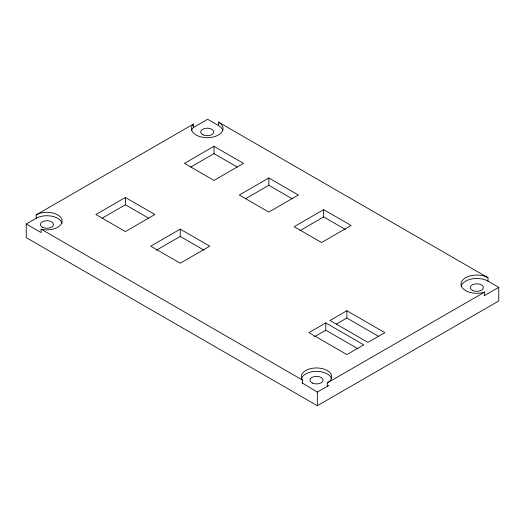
<?xml version="1.0" encoding="UTF-8"?>
<svg xmlns="http://www.w3.org/2000/svg" width="525" height="525" viewBox="0 0 525 525"><rect width="100%" height="100%" fill="white"/><g stroke="black" fill="none" stroke-linecap="round" stroke-linejoin="round"><path stroke-width="0.79" d="M191.618 130.522A15.809 9.128 0 0 1 193.148 127.805L193.541 127.431L193.541 124.018L193.148 124.392A15.809 9.128 0 0 0 198.621 136.192A15.809 9.128 0 0 0 219.522 134.282A15.809 9.128 0 0 0 218.413 122.082L487.994 277.725L487.994 281.131L498.75 287.346L498.75 300.983L317.343 405.72L26.25 237.654L26.25 224.018L36.166 218.295A15.212 8.781 0 0 1 51.621 216.149A15.212 8.781 0 0 1 61.95 223.132M36.166 218.295L36.166 214.882L193.541 124.018M193.541 127.431L207.657 119.28L218.413 125.495A15.809 9.128 0 0 1 222.849 130.522M125.39 197.466L95.858 214.515L125.39 231.564L154.921 214.515L125.39 197.466L125.39 204.776L148.595 218.17M213.983 146.317L184.452 163.367L213.983 180.416L243.515 163.367L213.983 146.317L213.983 153.628L190.778 167.022M102.185 218.17L125.39 204.776M180.232 229.13L150.701 246.179L180.232 263.228L209.764 246.179L180.232 229.13L180.232 236.44L156.325 250.241M268.826 177.982L239.295 195.031L268.826 212.08L298.358 195.031L268.826 177.982L268.826 185.292L245.628 198.686M323.669 209.646L294.138 226.695L321.562 242.53L351.094 225.474L323.669 209.646L323.669 216.95L299.768 230.757M325.782 322.908L308.903 332.647L346.874 354.565L363.753 344.827L325.782 322.908L325.782 330.212L358.122 348.882M346.874 310.728L330.002 320.467L367.966 342.392L384.845 332.647L346.874 310.728L346.874 318.032L378.518 336.302M314.534 336.709L325.782 330.212M336.328 324.122L346.874 318.032M302.033 382.856L317.343 392.07L327.259 386.354L327.259 382.942L484.641 292.084L484.641 295.49L483.991 295.719M484.641 295.49L498.75 287.346M484.641 292.084L483.991 292.313A15.809 9.128 0 0 1 463.555 289.15A15.809 9.128 0 0 1 466.863 277.082A15.809 9.128 0 0 1 487.994 277.725M26.25 224.018L41.101 232.588L41.101 229.176L42.223 229.445A15.212 8.781 0 0 0 60.48 225.081A15.212 8.781 0 0 0 55.867 213.99A15.212 8.781 0 0 0 36.166 214.882M213.983 153.628L237.188 167.022M268.826 185.292L292.031 198.686M323.669 216.95L345.47 229.537M180.232 236.44L204.14 250.241M41.101 229.176L302.498 380.093L302.498 383.506M302.498 380.093L302.033 379.45A15.212 8.781 0 0 1 309.592 368.904A15.212 8.781 0 0 1 328.808 371.569A15.212 8.781 0 0 1 327.259 382.942M317.343 392.07L317.343 405.72M218.413 122.082L218.413 125.495M461.199 286.158A15.809 9.128 0 0 1 471.929 278.906A15.809 9.128 0 0 1 487.994 281.131M328.808 385.304A15.212 8.781 0 0 1 327.259 386.354M301.475 378.768A15.212 8.781 0 0 1 316.503 371.359A15.212 8.781 0 0 1 331.524 378.768M203.103 134.892A6.562 3.787 0 0 0 213.714 132.543A6.562 3.787 0 0 0 204.881 128.408A6.562 3.787 0 0 0 203.103 134.892M42.794 227.45A6.562 3.787 0 0 0 53.406 225.094A6.562 3.787 0 0 0 44.572 220.966A6.562 3.787 0 0 0 42.794 227.45M472.684 290.535A6.562 3.787 0 0 0 483.295 288.179A6.562 3.787 0 0 0 474.462 284.051A6.562 3.787 0 0 0 472.684 290.535M312.368 383.086A6.562 3.787 0 0 0 322.98 380.737A6.562 3.787 0 0 0 314.147 376.609A6.562 3.787 0 0 0 312.368 383.086"/></g></svg>
